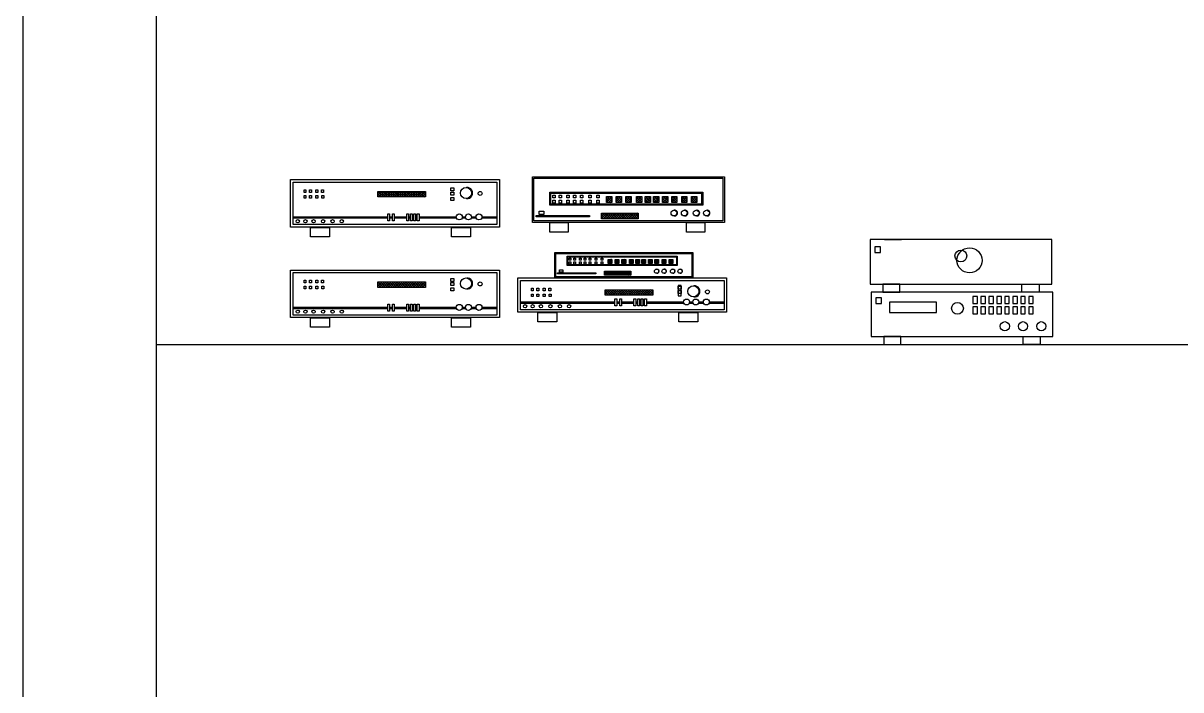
# Model space of a CAD drawing. Header units: inches. Extents: x 11.8 to 54.3, y 10.8 to 35.6.
# Drawn here: x 11.778 to 14.712, y 28.123 to 29.813 of the extents above; entities that cross this region are included whole.
import ezdxf

# ---------------------------------------------------------------- set-up
doc = ezdxf.new("R2010")
doc.units = ezdxf.units.IN
doc.header["$MEASUREMENT"] = 0
for name, color, linetype in [('02', 2, 'Continuous'), ('1', 1, 'Continuous'), ('4', 4, 'Continuous'), ('kadrbm', 4, 'Continuous')]:
    doc.layers.add(name, color=color, linetype=linetype)

# ---------------------------------------------------------------- blocks, each defined once
blk = doc.blocks.new('kadrbm')
at = {"layer": 'kadrbm', "color": 4}
blk.add_lwpolyline([(0, 0), (0, 24.7972), (21, 24.7972), (21, 0), (0, 0)], close=True, dxfattribs=at)
blk.add_lwpolyline([(20.6631, 0.3257), (20.6631, 24.4603), (0.3369, 24.4603), (0.3369, 0.3257), (20.6631, 0.3257)], dxfattribs=at)

msp = doc.modelspace()

# ---------------------------------------------------------------- linework, layer by layer
at = {"layer": '02'}
for p, q in [((13.0689, 29.4236), (13.5554, 29.4236)), ((13.0689, 29.3079), (13.0689, 29.4236)), ((13.5554, 29.4236), (13.5554, 29.3079)), ((12.4561, 29.4162), (12.9849, 29.4162)), ((12.4561, 29.2957), (12.4561, 29.4162)), ((12.4625, 29.4098), (12.9785, 29.4098)), ((12.4625, 29.3021), (12.4625, 29.4098)), ((12.8624, 29.3875), (12.8624, 29.3951)), ((12.8624, 29.3951), (12.87, 29.3951)), ((12.87, 29.3951), (12.87, 29.3875)), ((12.9785, 29.4098), (12.9785, 29.3021)), ((12.9849, 29.4162), (12.9849, 29.2957)), ((13.0727, 29.4198), (13.5516, 29.4198)), ((13.0727, 29.3118), (13.0727, 29.4198)), ((13.5516, 29.4198), (13.5516, 29.3118)), ((12.49, 29.3839), (12.49, 29.3906)), ((12.49, 29.3906), (12.495, 29.3906)), ((12.495, 29.3839), (12.49, 29.3839)), ((12.49, 29.369), (12.49, 29.3756)), ((12.49, 29.3756), (12.495, 29.3756)), ((12.495, 29.369), (12.49, 29.369)), ((12.495, 29.3906), (12.495, 29.3839)), ((12.495, 29.3756), (12.495, 29.369)), ((12.5042, 29.3839), (12.5042, 29.3906)), ((12.5042, 29.3906), (12.5092, 29.3906)), ((12.5092, 29.3839), (12.5042, 29.3839)), ((12.5042, 29.369), (12.5042, 29.3756)), ((12.5042, 29.3756), (12.5092, 29.3756)), ((12.5092, 29.369), (12.5042, 29.369)), ((12.5092, 29.3906), (12.5092, 29.3839)), ((12.5092, 29.3756), (12.5092, 29.369)), ((12.5202, 29.3839), (12.5202, 29.3906)), ((12.5202, 29.3906), (12.5252, 29.3906)), ((12.5252, 29.3839), (12.5202, 29.3839)), ((12.5203, 29.369), (12.5203, 29.3756)), ((12.5203, 29.3756), (12.5253, 29.3756)), ((12.5253, 29.369), (12.5203, 29.369)), ((12.5252, 29.3906), (12.5252, 29.3839)), ((12.5253, 29.3756), (12.5253, 29.369)), ((12.5347, 29.3839), (12.5347, 29.3906)), ((12.5347, 29.3906), (12.5397, 29.3906)), ((12.5397, 29.3839), (12.5347, 29.3839)), ((12.535, 29.369), (12.535, 29.3756)), ((12.535, 29.3756), (12.54, 29.3756)), ((12.54, 29.369), (12.535, 29.369)), ((12.5397, 29.3906), (12.5397, 29.3839)), ((12.54, 29.3756), (12.54, 29.369)), ((12.6772, 29.3723), (12.6772, 29.3864)), ((12.6772, 29.3764), (12.6871, 29.3864)), ((12.6772, 29.3822), (12.6814, 29.3864)), ((12.6772, 29.3864), (12.7978, 29.3864)), ((12.6862, 29.3723), (12.6772, 29.3813)), ((12.6804, 29.3723), (12.6772, 29.3755)), ((12.7978, 29.3723), (12.6772, 29.3723)), ((12.6919, 29.3723), (12.6778, 29.3864)), ((12.6788, 29.3723), (12.6929, 29.3864)), ((12.6977, 29.3723), (12.6835, 29.3864)), ((12.6845, 29.3723), (12.6986, 29.3864)), ((12.7034, 29.3723), (12.6893, 29.3864)), ((12.6903, 29.3723), (12.7044, 29.3864)), ((12.7092, 29.3723), (12.695, 29.3864)), ((12.696, 29.3723), (12.7101, 29.3864)), ((12.7149, 29.3723), (12.7008, 29.3864)), ((12.7018, 29.3723), (12.7159, 29.3864)), ((12.7207, 29.3723), (12.7065, 29.3864)), ((12.7075, 29.3723), (12.7216, 29.3864)), ((12.7264, 29.3723), (12.7123, 29.3864)), ((12.7132, 29.3723), (12.7274, 29.3864)), ((12.7321, 29.3723), (12.718, 29.3864)), ((12.719, 29.3723), (12.7331, 29.3864)), ((12.7379, 29.3723), (12.7238, 29.3864)), ((12.7247, 29.3723), (12.7389, 29.3864)), ((12.7436, 29.3723), (12.7295, 29.3864)), ((12.7305, 29.3723), (12.7446, 29.3864)), ((12.7494, 29.3723), (12.7353, 29.3864)), ((12.7362, 29.3723), (12.7504, 29.3864)), ((12.7551, 29.3723), (12.741, 29.3864)), ((12.742, 29.3723), (12.7561, 29.3864)), ((12.7609, 29.3723), (12.7468, 29.3864)), ((12.7477, 29.3723), (12.7619, 29.3864)), ((12.7666, 29.3723), (12.7525, 29.3864)), ((12.7535, 29.3723), (12.7676, 29.3864)), ((12.7724, 29.3723), (12.7583, 29.3864)), ((12.7592, 29.3723), (12.7733, 29.3864)), ((12.7781, 29.3723), (12.764, 29.3864)), ((12.765, 29.3723), (12.7791, 29.3864)), ((12.7839, 29.3723), (12.7698, 29.3864)), ((12.7707, 29.3723), (12.7848, 29.3864)), ((12.7896, 29.3723), (12.7755, 29.3864)), ((12.7765, 29.3723), (12.7906, 29.3864)), ((12.7954, 29.3723), (12.7812, 29.3864)), ((12.7822, 29.3723), (12.7963, 29.3864)), ((12.7978, 29.3756), (12.787, 29.3864)), ((12.788, 29.3723), (12.7978, 29.3821)), ((12.7978, 29.3814), (12.7927, 29.3864)), ((12.7937, 29.3723), (12.7978, 29.3763)), ((12.7978, 29.3864), (12.7978, 29.3723)), ((12.87, 29.3875), (12.8624, 29.3875)), ((12.8624, 29.3767), (12.8624, 29.3843)), ((12.8624, 29.3843), (12.87, 29.3843)), ((12.87, 29.3767), (12.8624, 29.3767)), ((12.8624, 29.3634), (12.8624, 29.371)), ((12.8624, 29.371), (12.87, 29.371)), ((12.87, 29.3634), (12.8624, 29.3634)), ((12.87, 29.3843), (12.87, 29.3767)), ((12.87, 29.371), (12.87, 29.3634)), ((13.1129, 29.3517), (13.1129, 29.3845)), ((13.1129, 29.3845), (13.5001, 29.3845)), ((13.1154, 29.3542), (13.1154, 29.3819)), ((13.1154, 29.3819), (13.4975, 29.3819)), ((13.1203, 29.3697), (13.1203, 29.377)), ((13.1203, 29.377), (13.1261, 29.377)), ((13.1261, 29.3697), (13.1203, 29.3697)), ((13.1203, 29.3567), (13.1203, 29.364)), ((13.1203, 29.364), (13.1261, 29.364)), ((13.1261, 29.377), (13.1261, 29.3697)), ((13.1261, 29.364), (13.1261, 29.3567)), ((13.1367, 29.3697), (13.1367, 29.377)), ((13.1367, 29.377), (13.1424, 29.377)), ((13.1424, 29.3697), (13.1367, 29.3697)), ((13.1367, 29.3567), (13.1367, 29.364)), ((13.1367, 29.364), (13.1424, 29.364)), ((13.1424, 29.377), (13.1424, 29.3697)), ((13.1424, 29.364), (13.1424, 29.3567)), ((13.1563, 29.3697), (13.1563, 29.377)), ((13.1563, 29.377), (13.162, 29.377)), ((13.162, 29.3697), (13.1563, 29.3697)), ((13.1563, 29.3567), (13.1563, 29.364)), ((13.1563, 29.364), (13.162, 29.364)), ((13.162, 29.377), (13.162, 29.3697)), ((13.162, 29.364), (13.162, 29.3567)), ((13.1726, 29.3697), (13.1726, 29.377)), ((13.1726, 29.377), (13.1783, 29.377)), ((13.1783, 29.3697), (13.1726, 29.3697)), ((13.1726, 29.3567), (13.1726, 29.364)), ((13.1726, 29.364), (13.1783, 29.364)), ((13.1783, 29.377), (13.1783, 29.3697)), ((13.1783, 29.364), (13.1783, 29.3567)), ((13.1906, 29.3697), (13.1906, 29.377)), ((13.1906, 29.377), (13.1963, 29.377)), ((13.1963, 29.3697), (13.1906, 29.3697)), ((13.1906, 29.3567), (13.1906, 29.364)), ((13.1906, 29.364), (13.1963, 29.364)), ((13.1963, 29.377), (13.1963, 29.3697)), ((13.1963, 29.364), (13.1963, 29.3567)), ((13.2118, 29.3697), (13.2118, 29.377)), ((13.2118, 29.377), (13.2175, 29.377)), ((13.2175, 29.3697), (13.2118, 29.3697)), ((13.2118, 29.3567), (13.2118, 29.364)), ((13.2118, 29.364), (13.2175, 29.364)), ((13.2175, 29.377), (13.2175, 29.3697)), ((13.2175, 29.364), (13.2175, 29.3567)), ((13.2322, 29.3697), (13.2322, 29.377)), ((13.2322, 29.377), (13.2379, 29.377)), ((13.2379, 29.3697), (13.2322, 29.3697)), ((13.2322, 29.3567), (13.2322, 29.364)), ((13.2322, 29.364), (13.2379, 29.364)), ((13.2379, 29.377), (13.2379, 29.3697)), ((13.2379, 29.364), (13.2379, 29.3567)), ((13.2567, 29.3583), (13.2567, 29.373)), ((13.2567, 29.373), (13.2697, 29.373)), ((13.2567, 29.3653), (13.2643, 29.373)), ((13.2567, 29.3711), (13.2586, 29.373)), ((13.2567, 29.3596), (13.2697, 29.3726)), ((13.2662, 29.3583), (13.2567, 29.3678)), ((13.2697, 29.3605), (13.2573, 29.373)), ((13.2612, 29.3583), (13.2697, 29.3669)), ((13.2697, 29.3663), (13.2631, 29.373)), ((13.2697, 29.372), (13.2688, 29.373)), ((13.2697, 29.373), (13.2697, 29.3583)), ((13.2812, 29.3583), (13.2812, 29.373)), ((13.2812, 29.373), (13.2942, 29.373)), ((13.2812, 29.3611), (13.2931, 29.373)), ((13.2812, 29.3668), (13.2873, 29.373)), ((13.2812, 29.3726), (13.2816, 29.373)), ((13.2942, 29.359), (13.2812, 29.3721)), ((13.2892, 29.3583), (13.2812, 29.3663)), ((13.2842, 29.3583), (13.2942, 29.3684)), ((13.2942, 29.3648), (13.286, 29.373)), ((13.2942, 29.3705), (13.2918, 29.373)), ((13.2942, 29.373), (13.2942, 29.3583)), ((13.3057, 29.3583), (13.3057, 29.373)), ((13.3057, 29.373), (13.3187, 29.373)), ((13.3057, 29.3626), (13.3161, 29.373)), ((13.3057, 29.3683), (13.3103, 29.373)), ((13.318, 29.3583), (13.3057, 29.3706)), ((13.3122, 29.3583), (13.3057, 29.3648)), ((13.3071, 29.3583), (13.3187, 29.3699)), ((13.3187, 29.3633), (13.309, 29.373)), ((13.3129, 29.3583), (13.3187, 29.3641)), ((13.3187, 29.369), (13.3148, 29.373)), ((13.3187, 29.373), (13.3187, 29.3583)), ((13.3326, 29.3583), (13.3326, 29.373)), ((13.3326, 29.373), (13.3457, 29.373)), ((13.3326, 29.3608), (13.3448, 29.373)), ((13.3326, 29.3665), (13.3391, 29.373)), ((13.3326, 29.3723), (13.3333, 29.373)), ((13.3457, 29.3593), (13.3326, 29.3724)), ((13.341, 29.3583), (13.3326, 29.3666)), ((13.3359, 29.3583), (13.3457, 29.3681)), ((13.3457, 29.3651), (13.3378, 29.373)), ((13.3457, 29.3708), (13.3435, 29.373)), ((13.3457, 29.373), (13.3457, 29.3583)), ((13.3547, 29.3583), (13.3547, 29.373)), ((13.3547, 29.373), (13.3677, 29.373)), ((13.3547, 29.3656), (13.3621, 29.373)), ((13.3547, 29.3713), (13.3563, 29.373)), ((13.3547, 29.3598), (13.3677, 29.3729)), ((13.3639, 29.3583), (13.3547, 29.3676)), ((13.3677, 29.3603), (13.355, 29.373)), ((13.3589, 29.3583), (13.3677, 29.3671)), ((13.3677, 29.366), (13.3608, 29.373)), ((13.3677, 29.3718), (13.3665, 29.373)), ((13.3677, 29.373), (13.3677, 29.3583)), ((13.3759, 29.3583), (13.3759, 29.373)), ((13.3759, 29.373), (13.3889, 29.373)), ((13.3759, 29.3638), (13.385, 29.373)), ((13.3759, 29.3696), (13.3793, 29.373)), ((13.3869, 29.3583), (13.3759, 29.3693)), ((13.3812, 29.3583), (13.3759, 29.3636)), ((13.3761, 29.3583), (13.3889, 29.3711)), ((13.3889, 29.362), (13.378, 29.373)), ((13.3819, 29.3583), (13.3889, 29.3654)), ((13.3889, 29.3678), (13.3838, 29.373)), ((13.3889, 29.373), (13.3889, 29.3583)), ((13.3987, 29.3583), (13.3987, 29.373)), ((13.3987, 29.373), (13.4118, 29.373)), ((13.3987, 29.3637), (13.408, 29.373)), ((13.3987, 29.3694), (13.4023, 29.373)), ((13.4099, 29.3583), (13.3987, 29.3695)), ((13.4042, 29.3583), (13.3987, 29.3637)), ((13.3991, 29.3583), (13.4118, 29.371)), ((13.4118, 29.3622), (13.401, 29.373)), ((13.4048, 29.3583), (13.4118, 29.3652)), ((13.4118, 29.3679), (13.4067, 29.373)), ((13.4118, 29.373), (13.4118, 29.3583)), ((13.4216, 29.3583), (13.4216, 29.373)), ((13.4216, 29.373), (13.4347, 29.373)), ((13.4216, 29.3635), (13.431, 29.373)), ((13.4216, 29.3693), (13.4253, 29.373)), ((13.4329, 29.3583), (13.4216, 29.3696)), ((13.4272, 29.3583), (13.4216, 29.3639)), ((13.4221, 29.3583), (13.4347, 29.3709)), ((13.4347, 29.3623), (13.424, 29.373)), ((13.4278, 29.3583), (13.4347, 29.3651)), ((13.4347, 29.368), (13.4297, 29.373)), ((13.4347, 29.373), (13.4347, 29.3583)), ((13.4469, 29.3583), (13.4469, 29.373)), ((13.4469, 29.373), (13.46, 29.373)), ((13.4469, 29.3601), (13.4598, 29.373)), ((13.4469, 29.3659), (13.454, 29.373)), ((13.4469, 29.3716), (13.4483, 29.373)), ((13.4559, 29.3583), (13.4469, 29.3673)), ((13.46, 29.36), (13.447, 29.373)), ((13.4508, 29.3583), (13.46, 29.3674)), ((13.46, 29.3657), (13.4527, 29.373)), ((13.46, 29.3715), (13.4585, 29.373)), ((13.46, 29.373), (13.46, 29.3583)), ((13.4722, 29.3583), (13.4722, 29.373)), ((13.4722, 29.3682), (13.477, 29.373)), ((13.4722, 29.373), (13.4853, 29.373)), ((13.4722, 29.3624), (13.4827, 29.373)), ((13.4846, 29.3583), (13.4722, 29.3707)), ((13.4789, 29.3583), (13.4722, 29.365)), ((13.4738, 29.3583), (13.4853, 29.3698)), ((13.4853, 29.3634), (13.4757, 29.373)), ((13.4796, 29.3583), (13.4853, 29.364)), ((13.4853, 29.3692), (13.4815, 29.373)), ((13.4853, 29.373), (13.4853, 29.3583)), ((13.4975, 29.3819), (13.4975, 29.3542)), ((13.5001, 29.3845), (13.5001, 29.3517)), ((13.0862, 29.3279), (13.0862, 29.3362)), ((13.0862, 29.3362), (13.0975, 29.3362)), ((13.0975, 29.3362), (13.0975, 29.3279)), ((13.5001, 29.3517), (13.1129, 29.3517)), ((13.4975, 29.3542), (13.1154, 29.3542)), ((13.1261, 29.3567), (13.1203, 29.3567)), ((13.1424, 29.3567), (13.1367, 29.3567)), ((13.162, 29.3567), (13.1563, 29.3567)), ((13.1783, 29.3567), (13.1726, 29.3567)), ((13.1963, 29.3567), (13.1906, 29.3567)), ((13.2175, 29.3567), (13.2118, 29.3567)), ((13.2379, 29.3567), (13.2322, 29.3567)), ((13.2605, 29.3583), (13.2567, 29.3621)), ((13.2697, 29.3583), (13.2567, 29.3583)), ((13.2669, 29.3583), (13.2697, 29.3611)), ((13.2835, 29.3583), (13.2812, 29.3606)), ((13.2942, 29.3583), (13.2812, 29.3583)), ((13.2899, 29.3583), (13.2942, 29.3626)), ((13.3065, 29.3583), (13.3057, 29.3591)), ((13.3187, 29.3583), (13.3057, 29.3583)), ((13.3186, 29.3583), (13.3187, 29.3584)), ((13.3352, 29.3583), (13.3326, 29.3609)), ((13.3457, 29.3583), (13.3326, 29.3583)), ((13.3416, 29.3583), (13.3457, 29.3623)), ((13.3582, 29.3583), (13.3547, 29.3618)), ((13.3677, 29.3583), (13.3547, 29.3583)), ((13.3646, 29.3583), (13.3677, 29.3614)), ((13.3889, 29.3583), (13.3759, 29.3583)), ((13.3876, 29.3583), (13.3889, 29.3596)), ((13.4118, 29.3583), (13.3987, 29.3583)), ((13.4106, 29.3583), (13.4118, 29.3595)), ((13.4347, 29.3583), (13.4216, 29.3583)), ((13.4336, 29.3583), (13.4347, 29.3594)), ((13.4502, 29.3583), (13.4469, 29.3615)), ((13.46, 29.3583), (13.4469, 29.3583)), ((13.4566, 29.3583), (13.46, 29.3617)), ((13.4731, 29.3583), (13.4722, 29.3592)), ((13.4853, 29.3583), (13.4722, 29.3583)), ((12.4634, 29.3221), (12.702, 29.3221)), ((12.4634, 29.3182), (12.4634, 29.3221)), ((12.702, 29.3182), (12.4634, 29.3182)), ((12.702, 29.312), (12.702, 29.3298)), ((12.702, 29.3298), (12.7064, 29.3298)), ((12.7064, 29.312), (12.702, 29.312)), ((12.7064, 29.3298), (12.7064, 29.312)), ((12.7064, 29.3221), (12.7144, 29.3221)), ((12.7144, 29.3182), (12.7064, 29.3182)), ((12.7144, 29.312), (12.7144, 29.3298)), ((12.7144, 29.3298), (12.7188, 29.3298)), ((12.7188, 29.312), (12.7144, 29.312)), ((12.7188, 29.3298), (12.7188, 29.312)), ((12.7188, 29.3221), (12.7501, 29.3221)), ((12.7501, 29.3182), (12.7188, 29.3182)), ((12.7501, 29.312), (12.7501, 29.3298)), ((12.7501, 29.3298), (12.7545, 29.3298)), ((12.7545, 29.312), (12.7501, 29.312)), ((12.7545, 29.3298), (12.7545, 29.312)), ((12.7545, 29.3221), (12.7594, 29.3221)), ((12.7594, 29.3182), (12.7545, 29.3182)), ((12.7594, 29.312), (12.7594, 29.3298)), ((12.7594, 29.3298), (12.7638, 29.3298)), ((12.7638, 29.312), (12.7594, 29.312)), ((12.7638, 29.3298), (12.7638, 29.312)), ((12.7638, 29.3221), (12.7682, 29.3221)), ((12.7682, 29.3182), (12.7638, 29.3182)), ((12.7682, 29.312), (12.7682, 29.3298)), ((12.7682, 29.3298), (12.7726, 29.3298)), ((12.7726, 29.312), (12.7682, 29.312)), ((12.7726, 29.3298), (12.7726, 29.312)), ((12.7726, 29.3221), (12.777, 29.3221)), ((12.777, 29.3182), (12.7726, 29.3182)), ((12.777, 29.312), (12.777, 29.3298)), ((12.777, 29.3298), (12.7814, 29.3298)), ((12.7814, 29.312), (12.777, 29.312)), ((12.7814, 29.3298), (12.7814, 29.312)), ((12.7814, 29.3221), (12.876, 29.3221)), ((12.8768, 29.3182), (12.7814, 29.3182)), ((12.9001, 29.3182), (12.8901, 29.3182)), ((12.8909, 29.3221), (12.8992, 29.3221)), ((12.9267, 29.3182), (12.9134, 29.3182)), ((12.9142, 29.3221), (12.9259, 29.3221)), ((12.9781, 29.3182), (12.94, 29.3182)), ((12.9408, 29.3221), (12.9781, 29.3221)), ((12.9781, 29.3221), (12.9781, 29.3182)), ((13.5554, 29.3079), (13.0689, 29.3079)), ((13.5516, 29.3118), (13.0727, 29.3118)), ((13.0783, 29.3218), (13.0783, 29.3253)), ((13.0783, 29.3253), (13.2133, 29.3253)), ((13.2133, 29.3218), (13.0783, 29.3218)), ((13.0975, 29.3279), (13.0862, 29.3279)), ((13.113, 29.2834), (13.113, 29.3074)), ((13.113, 29.3074), (13.159, 29.3074)), ((13.159, 29.3074), (13.159, 29.2834)), ((13.2133, 29.3253), (13.2133, 29.3218)), ((13.2439, 29.3171), (13.2439, 29.3311)), ((13.2439, 29.3311), (13.3364, 29.3311)), ((13.2439, 29.3181), (13.2569, 29.3311)), ((13.2439, 29.3238), (13.2512, 29.3311)), ((13.2439, 29.3296), (13.2455, 29.3311)), ((13.2557, 29.3171), (13.2439, 29.3289)), ((13.25, 29.3171), (13.2439, 29.3231)), ((13.2442, 29.3171), (13.2439, 29.3174)), ((13.3364, 29.3171), (13.2439, 29.3171)), ((13.2615, 29.3171), (13.2475, 29.3311)), ((13.2487, 29.3171), (13.2627, 29.3311)), ((13.2672, 29.3171), (13.2532, 29.3311)), ((13.2544, 29.3171), (13.2684, 29.3311)), ((13.273, 29.3171), (13.259, 29.3311)), ((13.2602, 29.3171), (13.2742, 29.3311)), ((13.2787, 29.3171), (13.2647, 29.3311)), ((13.2659, 29.3171), (13.2799, 29.3311)), ((13.2845, 29.3171), (13.2705, 29.3311)), ((13.2717, 29.3171), (13.2857, 29.3311)), ((13.2902, 29.3171), (13.2762, 29.3311)), ((13.2774, 29.3171), (13.2914, 29.3311)), ((13.296, 29.3171), (13.2819, 29.3311)), ((13.2832, 29.3171), (13.2972, 29.3311)), ((13.3017, 29.3171), (13.2877, 29.3311)), ((13.2889, 29.3171), (13.3029, 29.3311)), ((13.3074, 29.3171), (13.2934, 29.3311)), ((13.2947, 29.3171), (13.3087, 29.3311)), ((13.3132, 29.3171), (13.2992, 29.3311)), ((13.3004, 29.3171), (13.3144, 29.3311)), ((13.3189, 29.3171), (13.3049, 29.3311)), ((13.3062, 29.3171), (13.3202, 29.3311)), ((13.3247, 29.3171), (13.3107, 29.3311)), ((13.3119, 29.3171), (13.3259, 29.3311)), ((13.3304, 29.3171), (13.3164, 29.3311)), ((13.3177, 29.3171), (13.3317, 29.3311)), ((13.3362, 29.3171), (13.3222, 29.3311)), ((13.3234, 29.3171), (13.3364, 29.33)), ((13.3364, 29.3227), (13.3279, 29.3311)), ((13.3292, 29.3171), (13.3364, 29.3243)), ((13.3364, 29.3284), (13.3337, 29.3311)), ((13.3349, 29.3171), (13.3364, 29.3185)), ((13.3364, 29.3311), (13.3364, 29.3171)), ((13.4593, 29.2834), (13.4593, 29.3074)), ((13.4593, 29.3074), (13.5053, 29.3074)), ((13.5053, 29.3074), (13.5053, 29.2834)), ((12.9849, 29.2957), (12.4561, 29.2957)), ((12.9785, 29.3021), (12.4625, 29.3021)), ((12.5064, 29.2948), (12.5546, 29.2948)), ((12.5064, 29.2713), (12.5064, 29.2948)), ((12.5546, 29.2948), (12.5546, 29.2713)), ((12.8634, 29.2713), (12.8634, 29.2948)), ((12.8634, 29.2948), (12.9116, 29.2948)), ((12.9116, 29.2948), (12.9116, 29.2713)), ((13.159, 29.2834), (13.113, 29.2834)), ((13.5053, 29.2834), (13.4593, 29.2834)), ((12.5546, 29.2713), (12.5064, 29.2713)), ((12.9116, 29.2713), (12.8634, 29.2713)), ((13.9509, 29.2461), (13.9364, 29.2461)), ((13.9364, 29.2461), (13.9364, 29.2317)), ((13.9509, 29.2317), (13.9509, 29.2461)), ((13.1251, 29.1671), (13.1251, 29.2317)), ((13.1251, 29.2317), (13.4754, 29.2317)), ((13.1279, 29.1699), (13.1279, 29.2289)), ((13.1279, 29.2289), (13.4727, 29.2289)), ((13.1568, 29.1986), (13.1568, 29.2222)), ((13.1568, 29.2222), (13.4356, 29.2222)), ((13.1587, 29.2004), (13.1587, 29.2204)), ((13.1587, 29.2204), (13.4338, 29.2204)), ((13.1622, 29.2116), (13.1622, 29.2169)), ((13.1622, 29.2169), (13.1663, 29.2169)), ((13.1663, 29.2169), (13.1663, 29.2116)), ((13.1739, 29.2116), (13.1739, 29.2169)), ((13.1739, 29.2169), (13.1781, 29.2169)), ((13.1781, 29.2169), (13.1781, 29.2116)), ((13.1881, 29.2116), (13.1881, 29.2169)), ((13.1881, 29.2169), (13.1922, 29.2169)), ((13.1922, 29.2169), (13.1922, 29.2116)), ((13.1998, 29.2116), (13.1998, 29.2169)), ((13.1998, 29.2169), (13.2039, 29.2169)), ((13.2039, 29.2169), (13.2039, 29.2116)), ((13.2127, 29.2116), (13.2127, 29.2169)), ((13.2127, 29.2169), (13.2169, 29.2169)), ((13.2169, 29.2169), (13.2169, 29.2116)), ((13.228, 29.2116), (13.228, 29.2169)), ((13.228, 29.2169), (13.2321, 29.2169)), ((13.2321, 29.2169), (13.2321, 29.2116)), ((13.2427, 29.2116), (13.2427, 29.2169)), ((13.2427, 29.2169), (13.2468, 29.2169)), ((13.2468, 29.2169), (13.2468, 29.2116)), ((13.4338, 29.2204), (13.4338, 29.2004)), ((13.4356, 29.2222), (13.4356, 29.1986)), ((13.4727, 29.2289), (13.4727, 29.1699)), ((13.4754, 29.2317), (13.4754, 29.1671)), ((13.9364, 29.2317), (13.9509, 29.2317)), ((13.1376, 29.1815), (13.1376, 29.1875)), ((13.1376, 29.1875), (13.1458, 29.1875)), ((13.1458, 29.1875), (13.1458, 29.1815)), ((13.4356, 29.1986), (13.1568, 29.1986)), ((13.4338, 29.2004), (13.1587, 29.2004)), ((13.1663, 29.2116), (13.1622, 29.2116)), ((13.1622, 29.2022), (13.1622, 29.2075)), ((13.1622, 29.2075), (13.1663, 29.2075)), ((13.1663, 29.2022), (13.1622, 29.2022)), ((13.1663, 29.2075), (13.1663, 29.2022)), ((13.1781, 29.2116), (13.1739, 29.2116)), ((13.1739, 29.2022), (13.1739, 29.2075)), ((13.1739, 29.2075), (13.1781, 29.2075)), ((13.1781, 29.2022), (13.1739, 29.2022)), ((13.1781, 29.2075), (13.1781, 29.2022)), ((13.1922, 29.2116), (13.1881, 29.2116)), ((13.1881, 29.2022), (13.1881, 29.2075)), ((13.1881, 29.2075), (13.1922, 29.2075)), ((13.1922, 29.2022), (13.1881, 29.2022)), ((13.1922, 29.2075), (13.1922, 29.2022)), ((13.2039, 29.2116), (13.1998, 29.2116)), ((13.1998, 29.2022), (13.1998, 29.2075)), ((13.1998, 29.2075), (13.2039, 29.2075)), ((13.2039, 29.2022), (13.1998, 29.2022)), ((13.2039, 29.2075), (13.2039, 29.2022)), ((13.2169, 29.2116), (13.2127, 29.2116)), ((13.2127, 29.2022), (13.2127, 29.2075)), ((13.2127, 29.2075), (13.2169, 29.2075)), ((13.2169, 29.2022), (13.2127, 29.2022)), ((13.2169, 29.2075), (13.2169, 29.2022)), ((13.2321, 29.2116), (13.228, 29.2116)), ((13.228, 29.2022), (13.228, 29.2075)), ((13.228, 29.2075), (13.2321, 29.2075)), ((13.2321, 29.2022), (13.228, 29.2022)), ((13.2321, 29.2075), (13.2321, 29.2022)), ((13.2468, 29.2116), (13.2427, 29.2116)), ((13.2427, 29.2022), (13.2427, 29.2075)), ((13.2427, 29.2075), (13.2468, 29.2075)), ((13.2468, 29.2022), (13.2427, 29.2022)), ((13.2468, 29.2075), (13.2468, 29.2022)), ((13.2604, 29.2084), (13.2659, 29.2139)), ((13.2604, 29.2126), (13.2617, 29.2139)), ((13.2604, 29.2034), (13.2604, 29.2139)), ((13.2604, 29.2139), (13.2698, 29.2139)), ((13.2604, 29.2043), (13.2698, 29.2137)), ((13.2672, 29.2034), (13.2604, 29.2102)), ((13.2631, 29.2034), (13.2604, 29.2061)), ((13.2698, 29.2034), (13.2604, 29.2034)), ((13.2698, 29.205), (13.2608, 29.2139)), ((13.2636, 29.2034), (13.2698, 29.2095)), ((13.2698, 29.2091), (13.2649, 29.2139)), ((13.2677, 29.2034), (13.2698, 29.2054)), ((13.2698, 29.2133), (13.2691, 29.2139)), ((13.2698, 29.2139), (13.2698, 29.2034)), ((13.278, 29.2054), (13.2866, 29.2139)), ((13.278, 29.2095), (13.2824, 29.2139)), ((13.278, 29.2136), (13.2783, 29.2139)), ((13.278, 29.2034), (13.278, 29.2139)), ((13.278, 29.2139), (13.2874, 29.2139)), ((13.2874, 29.2039), (13.278, 29.2133)), ((13.2838, 29.2034), (13.278, 29.2092)), ((13.2796, 29.2034), (13.278, 29.205)), ((13.2874, 29.2034), (13.278, 29.2034)), ((13.2801, 29.2034), (13.2874, 29.2106)), ((13.2874, 29.208), (13.2815, 29.2139)), ((13.2843, 29.2034), (13.2874, 29.2065)), ((13.2874, 29.2122), (13.2856, 29.2139)), ((13.2874, 29.2139), (13.2874, 29.2034)), ((13.2956, 29.2064), (13.3031, 29.2139)), ((13.2956, 29.2106), (13.299, 29.2139)), ((13.2956, 29.2034), (13.2956, 29.2139)), ((13.2956, 29.2139), (13.305, 29.2139)), ((13.3045, 29.2034), (13.2956, 29.2122)), ((13.3003, 29.2034), (13.2956, 29.2081)), ((13.2962, 29.2034), (13.2956, 29.2039)), ((13.305, 29.2034), (13.2956, 29.2034)), ((13.2967, 29.2034), (13.305, 29.2117)), ((13.305, 29.207), (13.298, 29.2139)), ((13.3008, 29.2034), (13.305, 29.2076)), ((13.305, 29.2111), (13.3022, 29.2139)), ((13.305, 29.2139), (13.305, 29.2034)), ((13.305, 29.2034), (13.305, 29.2034)), ((13.315, 29.2052), (13.3238, 29.2139)), ((13.315, 29.2093), (13.3197, 29.2139)), ((13.315, 29.2134), (13.3155, 29.2139)), ((13.315, 29.2034), (13.315, 29.2139)), ((13.315, 29.2139), (13.3244, 29.2139)), ((13.3244, 29.2041), (13.315, 29.2135)), ((13.321, 29.2034), (13.315, 29.2094)), ((13.3169, 29.2034), (13.315, 29.2052)), ((13.3244, 29.2034), (13.315, 29.2034)), ((13.3174, 29.2034), (13.3244, 29.2104)), ((13.3244, 29.2082), (13.3187, 29.2139)), ((13.3215, 29.2034), (13.3244, 29.2063)), ((13.3244, 29.2124), (13.3229, 29.2139)), ((13.3244, 29.2139), (13.3244, 29.2034)), ((13.3309, 29.2045), (13.3403, 29.2139)), ((13.3309, 29.2086), (13.3362, 29.2139)), ((13.3309, 29.2127), (13.3321, 29.2139)), ((13.3309, 29.2034), (13.3309, 29.2139)), ((13.3309, 29.2139), (13.3403, 29.2139)), ((13.3376, 29.2034), (13.3309, 29.2101)), ((13.3334, 29.2034), (13.3309, 29.2059)), ((13.3403, 29.2034), (13.3309, 29.2034)), ((13.3403, 29.2048), (13.3311, 29.2139)), ((13.3339, 29.2034), (13.3403, 29.2097)), ((13.3403, 29.2089), (13.3353, 29.2139)), ((13.3381, 29.2034), (13.3403, 29.2056)), ((13.3403, 29.2131), (13.3394, 29.2139)), ((13.3403, 29.2139), (13.3403, 29.2034)), ((13.3462, 29.2073), (13.3528, 29.2139)), ((13.3462, 29.2115), (13.3486, 29.2139)), ((13.3462, 29.2034), (13.3462, 29.2139)), ((13.3462, 29.2139), (13.3556, 29.2139)), ((13.3541, 29.2034), (13.3462, 29.2113)), ((13.35, 29.2034), (13.3462, 29.2072)), ((13.3556, 29.2034), (13.3462, 29.2034)), ((13.3463, 29.2034), (13.3556, 29.2126)), ((13.3556, 29.2061), (13.3477, 29.2139)), ((13.3505, 29.2034), (13.3556, 29.2085)), ((13.3556, 29.2102), (13.3518, 29.2139)), ((13.3546, 29.2034), (13.3556, 29.2043)), ((13.3556, 29.2139), (13.3556, 29.2034)), ((13.3626, 29.2072), (13.3693, 29.2139)), ((13.3626, 29.2114), (13.3652, 29.2139)), ((13.3626, 29.2034), (13.3626, 29.2139)), ((13.3626, 29.2139), (13.372, 29.2139)), ((13.3707, 29.2034), (13.3626, 29.2114)), ((13.3665, 29.2034), (13.3626, 29.2073)), ((13.372, 29.2034), (13.3626, 29.2034)), ((13.3629, 29.2034), (13.372, 29.2125)), ((13.372, 29.2062), (13.3643, 29.2139)), ((13.367, 29.2034), (13.372, 29.2084)), ((13.372, 29.2103), (13.3684, 29.2139)), ((13.3712, 29.2034), (13.372, 29.2042)), ((13.372, 29.2139), (13.372, 29.2034)), ((13.3791, 29.2072), (13.3859, 29.2139)), ((13.3791, 29.2113), (13.3817, 29.2139)), ((13.3791, 29.2034), (13.3791, 29.2139)), ((13.3791, 29.2139), (13.3885, 29.2139)), ((13.3872, 29.2034), (13.3791, 29.2115)), ((13.3831, 29.2034), (13.3791, 29.2074)), ((13.3885, 29.2034), (13.3791, 29.2034)), ((13.3794, 29.2034), (13.3885, 29.2124)), ((13.3885, 29.2062), (13.3808, 29.2139)), ((13.3836, 29.2034), (13.3885, 29.2083)), ((13.3885, 29.2104), (13.3849, 29.2139)), ((13.3877, 29.2034), (13.3885, 29.2041)), ((13.3885, 29.2139), (13.3885, 29.2034)), ((13.3973, 29.2047), (13.4066, 29.2139)), ((13.3973, 29.2088), (13.4024, 29.2139)), ((13.3973, 29.213), (13.3983, 29.2139)), ((13.3973, 29.2034), (13.3973, 29.2139)), ((13.3973, 29.2139), (13.4067, 29.2139)), ((13.4038, 29.2034), (13.3973, 29.2098)), ((13.3997, 29.2034), (13.3973, 29.2057)), ((13.4067, 29.2034), (13.3973, 29.2034)), ((13.4067, 29.2046), (13.3974, 29.2139)), ((13.4001, 29.2034), (13.4067, 29.2099)), ((13.4067, 29.2087), (13.4015, 29.2139)), ((13.4043, 29.2034), (13.4067, 29.2058)), ((13.4067, 29.2129), (13.4056, 29.2139)), ((13.4067, 29.2139), (13.4067, 29.2034)), ((13.4155, 29.2064), (13.4231, 29.2139)), ((13.4155, 29.2105), (13.419, 29.2139)), ((13.4155, 29.2034), (13.4155, 29.2139)), ((13.4155, 29.2139), (13.4249, 29.2139)), ((13.4245, 29.2034), (13.4155, 29.2123)), ((13.4203, 29.2034), (13.4155, 29.2082)), ((13.4162, 29.2034), (13.4155, 29.204)), ((13.4249, 29.2034), (13.4155, 29.2034)), ((13.4167, 29.2034), (13.4249, 29.2116)), ((13.4249, 29.207), (13.418, 29.2139)), ((13.4208, 29.2034), (13.4249, 29.2075)), ((13.4249, 29.2112), (13.4222, 29.2139)), ((13.4249, 29.2139), (13.4249, 29.2034)), ((12.4561, 29.1869), (12.9849, 29.1869)), ((12.4561, 29.0664), (12.4561, 29.1869)), ((12.4625, 29.1805), (12.9785, 29.1805)), ((12.4625, 29.0728), (12.4625, 29.1805)), ((12.49, 29.1546), (12.49, 29.1612)), ((12.49, 29.1612), (12.495, 29.1612)), ((12.495, 29.1612), (12.495, 29.1546)), ((12.5042, 29.1546), (12.5042, 29.1612)), ((12.5042, 29.1612), (12.5092, 29.1612)), ((12.5092, 29.1612), (12.5092, 29.1546)), ((12.5202, 29.1546), (12.5202, 29.1612)), ((12.5202, 29.1612), (12.5252, 29.1612)), ((12.5252, 29.1612), (12.5252, 29.1546)), ((12.5347, 29.1546), (12.5347, 29.1612)), ((12.5347, 29.1612), (12.5397, 29.1612)), ((12.5397, 29.1612), (12.5397, 29.1546)), ((12.8624, 29.1582), (12.8624, 29.1658)), ((12.8624, 29.1658), (12.87, 29.1658)), ((12.87, 29.1582), (12.8624, 29.1582)), ((12.87, 29.1658), (12.87, 29.1582)), ((12.9785, 29.1805), (12.9785, 29.0728)), ((12.9849, 29.1869), (12.9849, 29.0664)), ((13.032, 29.1668), (13.5609, 29.1668)), ((13.032, 29.0799), (13.032, 29.1668)), ((13.0384, 29.1604), (13.5545, 29.1604)), ((13.0384, 29.0863), (13.0384, 29.1604)), ((13.4754, 29.1671), (13.1251, 29.1671)), ((13.4727, 29.1699), (13.1279, 29.1699)), ((13.1319, 29.1771), (13.1319, 29.1796)), ((13.1319, 29.1796), (13.2291, 29.1796)), ((13.2291, 29.1771), (13.1319, 29.1771)), ((13.1458, 29.1815), (13.1376, 29.1815)), ((13.2291, 29.1796), (13.2291, 29.1771)), ((13.2512, 29.1744), (13.2605, 29.1838)), ((13.2512, 29.1786), (13.2564, 29.1838)), ((13.2512, 29.1827), (13.2523, 29.1838)), ((13.2512, 29.1737), (13.2512, 29.1838)), ((13.2512, 29.1838), (13.3177, 29.1838)), ((13.2597, 29.1737), (13.2512, 29.1822)), ((13.2555, 29.1737), (13.2512, 29.178)), ((13.2514, 29.1737), (13.2512, 29.1739)), ((13.3177, 29.1737), (13.2512, 29.1737)), ((13.2638, 29.1737), (13.2537, 29.1838)), ((13.2546, 29.1737), (13.2647, 29.1838)), ((13.2679, 29.1737), (13.2579, 29.1838)), ((13.2587, 29.1737), (13.2688, 29.1838)), ((13.2721, 29.1737), (13.262, 29.1838)), ((13.2629, 29.1737), (13.273, 29.1838)), ((13.2762, 29.1737), (13.2661, 29.1838)), ((13.267, 29.1737), (13.2771, 29.1838)), ((13.2803, 29.1737), (13.2703, 29.1838)), ((13.2712, 29.1737), (13.2812, 29.1838)), ((13.2845, 29.1737), (13.2744, 29.1838)), ((13.2753, 29.1737), (13.2854, 29.1838)), ((13.2886, 29.1737), (13.2785, 29.1838)), ((13.2794, 29.1737), (13.2895, 29.1838)), ((13.2928, 29.1737), (13.2827, 29.1838)), ((13.2836, 29.1737), (13.2936, 29.1838)), ((13.2969, 29.1737), (13.2868, 29.1838)), ((13.2877, 29.1737), (13.2978, 29.1838)), ((13.301, 29.1737), (13.291, 29.1838)), ((13.2918, 29.1737), (13.3019, 29.1838)), ((13.3052, 29.1737), (13.2951, 29.1838)), ((13.296, 29.1737), (13.3061, 29.1838)), ((13.3093, 29.1737), (13.2992, 29.1838)), ((13.3001, 29.1737), (13.3102, 29.1838)), ((13.3135, 29.1737), (13.3034, 29.1838)), ((13.3043, 29.1737), (13.3143, 29.1838)), ((13.3176, 29.1737), (13.3075, 29.1838)), ((13.3084, 29.1737), (13.3177, 29.183)), ((13.3177, 29.1777), (13.3116, 29.1838)), ((13.3125, 29.1737), (13.3177, 29.1789)), ((13.3177, 29.1818), (13.3158, 29.1838)), ((13.3167, 29.1737), (13.3177, 29.1747)), ((13.3177, 29.1838), (13.3177, 29.1737)), ((13.5545, 29.1604), (13.5545, 29.0863)), ((13.5609, 29.1668), (13.5609, 29.0799)), ((12.495, 29.1546), (12.49, 29.1546)), ((12.49, 29.1396), (12.49, 29.1463)), ((12.49, 29.1463), (12.495, 29.1463)), ((12.495, 29.1396), (12.49, 29.1396)), ((12.495, 29.1463), (12.495, 29.1396)), ((12.5092, 29.1546), (12.5042, 29.1546)), ((12.5042, 29.1396), (12.5042, 29.1463)), ((12.5042, 29.1463), (12.5092, 29.1463)), ((12.5092, 29.1396), (12.5042, 29.1396)), ((12.5092, 29.1463), (12.5092, 29.1396)), ((12.5252, 29.1546), (12.5202, 29.1546)), ((12.5203, 29.1396), (12.5203, 29.1463)), ((12.5203, 29.1463), (12.5253, 29.1463)), ((12.5253, 29.1396), (12.5203, 29.1396)), ((12.5253, 29.1463), (12.5253, 29.1396)), ((12.5397, 29.1546), (12.5347, 29.1546)), ((12.535, 29.1396), (12.535, 29.1463)), ((12.535, 29.1463), (12.54, 29.1463)), ((12.54, 29.1396), (12.535, 29.1396)), ((12.54, 29.1463), (12.54, 29.1396)), ((12.6772, 29.143), (12.6772, 29.1571)), ((12.6913, 29.143), (12.6772, 29.1571)), ((12.6772, 29.1465), (12.6877, 29.1571)), ((12.6772, 29.1523), (12.682, 29.1571)), ((12.6772, 29.1571), (12.7978, 29.1571)), ((12.6856, 29.143), (12.6772, 29.1514)), ((12.6798, 29.143), (12.6772, 29.1456)), ((12.7978, 29.143), (12.6772, 29.143)), ((12.6793, 29.143), (12.6935, 29.1571)), ((12.6971, 29.143), (12.683, 29.1571)), ((12.6851, 29.143), (12.6992, 29.1571)), ((12.7028, 29.143), (12.6887, 29.1571)), ((12.6908, 29.143), (12.705, 29.1571)), ((12.7086, 29.143), (12.6945, 29.1571)), ((12.6966, 29.143), (12.7107, 29.1571)), ((12.7143, 29.143), (12.7002, 29.1571)), ((12.7023, 29.143), (12.7165, 29.1571)), ((12.7201, 29.143), (12.7059, 29.1571)), ((12.7081, 29.143), (12.7222, 29.1571)), ((12.7258, 29.143), (12.7117, 29.1571)), ((12.7138, 29.143), (12.728, 29.1571)), ((12.7316, 29.143), (12.7174, 29.1571)), ((12.7196, 29.143), (12.7337, 29.1571)), ((12.7373, 29.143), (12.7232, 29.1571)), ((12.7253, 29.143), (12.7394, 29.1571)), ((12.7431, 29.143), (12.7289, 29.1571)), ((12.7311, 29.143), (12.7452, 29.1571)), ((12.7488, 29.143), (12.7347, 29.1571)), ((12.7368, 29.143), (12.7509, 29.1571)), ((12.7546, 29.143), (12.7404, 29.1571)), ((12.7426, 29.143), (12.7567, 29.1571)), ((12.7603, 29.143), (12.7462, 29.1571)), ((12.7483, 29.143), (12.7624, 29.1571)), ((12.7661, 29.143), (12.7519, 29.1571)), ((12.7541, 29.143), (12.7682, 29.1571)), ((12.7718, 29.143), (12.7577, 29.1571)), ((12.7598, 29.143), (12.7739, 29.1571)), ((12.7775, 29.143), (12.7634, 29.1571)), ((12.7656, 29.143), (12.7797, 29.1571)), ((12.7833, 29.143), (12.7692, 29.1571)), ((12.7713, 29.143), (12.7854, 29.1571)), ((12.789, 29.143), (12.7749, 29.1571)), ((12.7771, 29.143), (12.7912, 29.1571)), ((12.7948, 29.143), (12.7807, 29.1571)), ((12.7828, 29.143), (12.7969, 29.1571)), ((12.7978, 29.1457), (12.7864, 29.1571)), ((12.7885, 29.143), (12.7978, 29.1522)), ((12.7978, 29.1515), (12.7922, 29.1571)), ((12.7943, 29.143), (12.7978, 29.1464)), ((12.7978, 29.1571), (12.7978, 29.143)), ((12.8624, 29.1474), (12.8624, 29.155)), ((12.8624, 29.155), (12.87, 29.155)), ((12.87, 29.1474), (12.8624, 29.1474)), ((12.8624, 29.1341), (12.8624, 29.1417)), ((12.8624, 29.1417), (12.87, 29.1417)), ((12.87, 29.1341), (12.8624, 29.1341)), ((12.87, 29.155), (12.87, 29.1474)), ((12.87, 29.1417), (12.87, 29.1341)), ((13.066, 29.1345), (13.066, 29.1412)), ((13.066, 29.1412), (13.071, 29.1412)), ((13.071, 29.1345), (13.066, 29.1345)), ((13.071, 29.1412), (13.071, 29.1345)), ((13.0801, 29.1345), (13.0801, 29.1412)), ((13.0801, 29.1412), (13.0851, 29.1412)), ((13.0851, 29.1345), (13.0801, 29.1345)), ((13.0851, 29.1412), (13.0851, 29.1345)), ((13.0962, 29.1345), (13.0962, 29.1412)), ((13.0962, 29.1412), (13.1012, 29.1412)), ((13.1012, 29.1345), (13.0962, 29.1345)), ((13.1012, 29.1412), (13.1012, 29.1345)), ((13.1107, 29.1345), (13.1107, 29.1412)), ((13.1107, 29.1412), (13.1157, 29.1412)), ((13.1157, 29.1345), (13.1107, 29.1345)), ((13.1157, 29.1412), (13.1157, 29.1345)), ((13.2531, 29.1265), (13.2637, 29.137)), ((13.2531, 29.1322), (13.2579, 29.137)), ((13.2531, 29.1229), (13.2531, 29.137)), ((13.2531, 29.137), (13.3737, 29.137)), ((13.2616, 29.1229), (13.2531, 29.1313)), ((13.2673, 29.1229), (13.2532, 29.137)), ((13.2553, 29.1229), (13.2694, 29.137)), ((13.2731, 29.1229), (13.2589, 29.137)), ((13.2611, 29.1229), (13.2752, 29.137)), ((13.2788, 29.1229), (13.2647, 29.137)), ((13.2668, 29.1229), (13.2809, 29.137)), ((13.2845, 29.1229), (13.2704, 29.137)), ((13.2726, 29.1229), (13.2867, 29.137)), ((13.2903, 29.1229), (13.2762, 29.137)), ((13.2783, 29.1229), (13.2924, 29.137)), ((13.296, 29.1229), (13.2819, 29.137)), ((13.2841, 29.1229), (13.2982, 29.137)), ((13.3018, 29.1229), (13.2877, 29.137)), ((13.2898, 29.1229), (13.3039, 29.137)), ((13.3075, 29.1229), (13.2934, 29.137)), ((13.2955, 29.1229), (13.3097, 29.137)), ((13.3133, 29.1229), (13.2992, 29.137)), ((13.3013, 29.1229), (13.3154, 29.137)), ((13.319, 29.1229), (13.3049, 29.137)), ((13.307, 29.1229), (13.3212, 29.137)), ((13.3248, 29.1229), (13.3107, 29.137)), ((13.3128, 29.1229), (13.3269, 29.137)), ((13.3305, 29.1229), (13.3164, 29.137)), ((13.3185, 29.1229), (13.3327, 29.137)), ((13.3363, 29.1229), (13.3222, 29.137)), ((13.3243, 29.1229), (13.3384, 29.137)), ((13.342, 29.1229), (13.3279, 29.137)), ((13.33, 29.1229), (13.3442, 29.137)), ((13.3478, 29.1229), (13.3336, 29.137)), ((13.3358, 29.1229), (13.3499, 29.137)), ((13.3535, 29.1229), (13.3394, 29.137)), ((13.3415, 29.1229), (13.3556, 29.137)), ((13.3593, 29.1229), (13.3451, 29.137)), ((13.3473, 29.1229), (13.3614, 29.137)), ((13.365, 29.1229), (13.3509, 29.137)), ((13.353, 29.1229), (13.3671, 29.137)), ((13.3708, 29.1229), (13.3566, 29.137)), ((13.3588, 29.1229), (13.3729, 29.137)), ((13.3737, 29.1257), (13.3624, 29.137)), ((13.3645, 29.1229), (13.3737, 29.1321)), ((13.3737, 29.1314), (13.3681, 29.137)), ((13.3737, 29.137), (13.3737, 29.1229)), ((13.4384, 29.1477), (13.4384, 29.1216)), ((13.4459, 29.1477), (13.4384, 29.1477)), ((13.4384, 29.1382), (13.4384, 29.1457)), ((13.4384, 29.1457), (13.4459, 29.1457)), ((13.4459, 29.1382), (13.4384, 29.1382)), ((13.4384, 29.1274), (13.4384, 29.1349)), ((13.4384, 29.1349), (13.4459, 29.1349)), ((13.4459, 29.1216), (13.4459, 29.1477)), ((13.4459, 29.1457), (13.4459, 29.1382)), ((13.4459, 29.1349), (13.4459, 29.1274)), ((12.702, 29.0827), (12.702, 29.1005)), ((12.702, 29.1005), (12.7064, 29.1005)), ((12.7064, 29.1005), (12.7064, 29.0827)), ((12.7144, 29.0827), (12.7144, 29.1005)), ((12.7144, 29.1005), (12.7188, 29.1005)), ((12.7188, 29.1005), (12.7188, 29.0827)), ((12.7501, 29.0827), (12.7501, 29.1005)), ((12.7501, 29.1005), (12.7545, 29.1005)), ((12.7545, 29.1005), (12.7545, 29.0827)), ((12.7594, 29.0827), (12.7594, 29.1005)), ((12.7594, 29.1005), (12.7638, 29.1005)), ((12.7638, 29.1005), (12.7638, 29.0827)), ((12.7682, 29.0827), (12.7682, 29.1005)), ((12.7682, 29.1005), (12.7726, 29.1005)), ((12.7726, 29.1005), (12.7726, 29.0827)), ((12.777, 29.0827), (12.777, 29.1005)), ((12.777, 29.1005), (12.7814, 29.1005)), ((12.7814, 29.1005), (12.7814, 29.0827)), ((13.0393, 29.1064), (13.2779, 29.1064)), ((13.0393, 29.1025), (13.0393, 29.1064)), ((13.2779, 29.1025), (13.0393, 29.1025)), ((13.066, 29.1196), (13.066, 29.1262)), ((13.066, 29.1262), (13.071, 29.1262)), ((13.071, 29.1196), (13.066, 29.1196)), ((13.071, 29.1262), (13.071, 29.1196)), ((13.0801, 29.1196), (13.0801, 29.1262)), ((13.0801, 29.1262), (13.0851, 29.1262)), ((13.0851, 29.1196), (13.0801, 29.1196)), ((13.0851, 29.1262), (13.0851, 29.1196)), ((13.0962, 29.1196), (13.0962, 29.1262)), ((13.0962, 29.1262), (13.1012, 29.1262)), ((13.1012, 29.1196), (13.0962, 29.1196)), ((13.1012, 29.1262), (13.1012, 29.1196)), ((13.111, 29.1196), (13.111, 29.1262)), ((13.111, 29.1262), (13.116, 29.1262)), ((13.116, 29.1196), (13.111, 29.1196)), ((13.116, 29.1262), (13.116, 29.1196)), ((13.2558, 29.1229), (13.2531, 29.1256)), ((13.3737, 29.1229), (13.2531, 29.1229)), ((13.2779, 29.0963), (13.2779, 29.1141)), ((13.2779, 29.1141), (13.2824, 29.1141)), ((13.2824, 29.1141), (13.2824, 29.0963)), ((13.2824, 29.1064), (13.2904, 29.1064)), ((13.2904, 29.1025), (13.2824, 29.1025)), ((13.2904, 29.0963), (13.2904, 29.1141)), ((13.2904, 29.1141), (13.2948, 29.1141)), ((13.2948, 29.1141), (13.2948, 29.0963)), ((13.2948, 29.1064), (13.326, 29.1064)), ((13.326, 29.1025), (13.2948, 29.1025)), ((13.326, 29.0963), (13.326, 29.1141)), ((13.326, 29.1141), (13.3305, 29.1141)), ((13.3305, 29.1141), (13.3305, 29.0963)), ((13.3305, 29.1064), (13.3354, 29.1064)), ((13.3354, 29.1025), (13.3305, 29.1025)), ((13.3354, 29.0963), (13.3354, 29.1141)), ((13.3354, 29.1141), (13.3398, 29.1141)), ((13.3398, 29.1141), (13.3398, 29.0963)), ((13.3398, 29.1064), (13.3441, 29.1064)), ((13.3441, 29.1025), (13.3398, 29.1025)), ((13.3441, 29.0963), (13.3441, 29.1141)), ((13.3441, 29.1141), (13.3486, 29.1141)), ((13.3486, 29.1141), (13.3486, 29.0963)), ((13.3486, 29.1064), (13.3529, 29.1064)), ((13.3529, 29.1025), (13.3486, 29.1025)), ((13.3529, 29.0963), (13.3529, 29.1141)), ((13.3529, 29.1141), (13.3574, 29.1141)), ((13.3574, 29.1141), (13.3574, 29.0963)), ((13.3574, 29.1064), (13.4519, 29.1064)), ((13.4527, 29.1025), (13.3574, 29.1025)), ((13.3703, 29.1229), (13.3737, 29.1264)), ((13.4459, 29.1274), (13.4384, 29.1274)), ((13.4384, 29.1216), (13.4459, 29.1216)), ((13.476, 29.1025), (13.466, 29.1025)), ((13.4669, 29.1064), (13.4752, 29.1064)), ((13.5026, 29.1025), (13.4893, 29.1025)), ((13.4902, 29.1064), (13.5018, 29.1064)), ((13.5541, 29.1025), (13.516, 29.1025)), ((13.5168, 29.1064), (13.5541, 29.1064)), ((13.5541, 29.1064), (13.5541, 29.1025)), ((13.9534, 29.1168), (13.939, 29.1168)), ((13.939, 29.1168), (13.939, 29.1023)), ((13.939, 29.1023), (13.9534, 29.1023)), ((13.9534, 29.1023), (13.9534, 29.1168)), ((14.0922, 29.1052), (13.9737, 29.1052)), ((13.9737, 29.1052), (13.9737, 29.0792)), ((14.0922, 29.0792), (14.0922, 29.1052)), ((14.1962, 29.1196), (14.1847, 29.1196)), ((14.1847, 29.1196), (14.1847, 29.1023)), ((14.1847, 29.1023), (14.1962, 29.1023)), ((14.1962, 29.1023), (14.1962, 29.1196)), ((14.2164, 29.1196), (14.2049, 29.1196)), ((14.2049, 29.1196), (14.2049, 29.1023)), ((14.2049, 29.1023), (14.2164, 29.1023)), ((14.2164, 29.1023), (14.2164, 29.1196)), ((14.2251, 29.1196), (14.2251, 29.1023)), ((14.2367, 29.1196), (14.2251, 29.1196)), ((14.2251, 29.1023), (14.2367, 29.1023)), ((14.2367, 29.1023), (14.2367, 29.1196)), ((14.2453, 29.1196), (14.2453, 29.1023)), ((14.2569, 29.1196), (14.2453, 29.1196)), ((14.2453, 29.1023), (14.2569, 29.1023)), ((14.2569, 29.1023), (14.2569, 29.1196)), ((14.2771, 29.1196), (14.2656, 29.1196)), ((14.2656, 29.1196), (14.2656, 29.1023)), ((14.2656, 29.1023), (14.2771, 29.1023)), ((14.2771, 29.1023), (14.2771, 29.1196)), ((14.2974, 29.1196), (14.2858, 29.1196)), ((14.2858, 29.1196), (14.2858, 29.1023)), ((14.2858, 29.1023), (14.2974, 29.1023)), ((14.2974, 29.1023), (14.2974, 29.1196)), ((14.3176, 29.1196), (14.306, 29.1196)), ((14.306, 29.1196), (14.306, 29.1023)), ((14.306, 29.1023), (14.3176, 29.1023)), ((14.3176, 29.1023), (14.3176, 29.1196)), ((14.3378, 29.1196), (14.3263, 29.1196)), ((14.3263, 29.1196), (14.3263, 29.1023)), ((14.3263, 29.1023), (14.3378, 29.1023)), ((14.3378, 29.1023), (14.3378, 29.1196)), ((12.9785, 29.0728), (12.4625, 29.0728)), ((12.4634, 29.0928), (12.702, 29.0928)), ((12.4634, 29.0889), (12.4634, 29.0928)), ((12.702, 29.0889), (12.4634, 29.0889)), ((12.7064, 29.0827), (12.702, 29.0827)), ((12.7064, 29.0928), (12.7144, 29.0928)), ((12.7144, 29.0889), (12.7064, 29.0889)), ((12.7188, 29.0827), (12.7144, 29.0827)), ((12.7188, 29.0928), (12.7501, 29.0928)), ((12.7501, 29.0889), (12.7188, 29.0889)), ((12.7545, 29.0827), (12.7501, 29.0827)), ((12.7545, 29.0928), (12.7594, 29.0928)), ((12.7594, 29.0889), (12.7545, 29.0889)), ((12.7638, 29.0827), (12.7594, 29.0827)), ((12.7638, 29.0928), (12.7682, 29.0928)), ((12.7682, 29.0889), (12.7638, 29.0889)), ((12.7726, 29.0827), (12.7682, 29.0827)), ((12.7726, 29.0928), (12.777, 29.0928)), ((12.777, 29.0889), (12.7726, 29.0889)), ((12.7814, 29.0827), (12.777, 29.0827)), ((12.7814, 29.0928), (12.876, 29.0928)), ((12.8768, 29.0889), (12.7814, 29.0889)), ((12.9001, 29.0889), (12.8901, 29.0889)), ((12.8909, 29.0928), (12.8992, 29.0928)), ((12.9267, 29.0889), (12.9134, 29.0889)), ((12.9142, 29.0928), (12.9259, 29.0928)), ((12.9781, 29.0889), (12.94, 29.0889)), ((12.9408, 29.0928), (12.9781, 29.0928)), ((12.9781, 29.0928), (12.9781, 29.0889)), ((13.5609, 29.0799), (13.032, 29.0799)), ((13.5545, 29.0863), (13.0384, 29.0863)), ((13.0823, 29.0556), (13.0823, 29.079)), ((13.0823, 29.079), (13.1306, 29.079)), ((13.1306, 29.079), (13.1306, 29.0556)), ((13.2824, 29.0963), (13.2779, 29.0963)), ((13.2948, 29.0963), (13.2904, 29.0963)), ((13.3305, 29.0963), (13.326, 29.0963)), ((13.3398, 29.0963), (13.3354, 29.0963)), ((13.3486, 29.0963), (13.3441, 29.0963)), ((13.3574, 29.0963), (13.3529, 29.0963)), ((13.4394, 29.0556), (13.4394, 29.079)), ((13.4394, 29.079), (13.4876, 29.079)), ((13.4876, 29.079), (13.4876, 29.0556)), ((13.9737, 29.0792), (14.0922, 29.0792)), ((14.1847, 29.0936), (14.1847, 29.0763)), ((14.1962, 29.0936), (14.1847, 29.0936)), ((14.1847, 29.0763), (14.1962, 29.0763)), ((14.1962, 29.0763), (14.1962, 29.0936)), ((14.2164, 29.0936), (14.2049, 29.0936)), ((14.2049, 29.0936), (14.2049, 29.0763)), ((14.2049, 29.0763), (14.2164, 29.0763)), ((14.2164, 29.0763), (14.2164, 29.0936)), ((14.2251, 29.0936), (14.2251, 29.0763)), ((14.2367, 29.0936), (14.2251, 29.0936)), ((14.2251, 29.0763), (14.2367, 29.0763)), ((14.2367, 29.0763), (14.2367, 29.0936)), ((14.2453, 29.0936), (14.2453, 29.0763)), ((14.2569, 29.0936), (14.2453, 29.0936)), ((14.2453, 29.0763), (14.2569, 29.0763)), ((14.2569, 29.0763), (14.2569, 29.0936)), ((14.2771, 29.0936), (14.2656, 29.0936)), ((14.2656, 29.0936), (14.2656, 29.0763)), ((14.2656, 29.0763), (14.2771, 29.0763)), ((14.2771, 29.0763), (14.2771, 29.0936)), ((14.2858, 29.0936), (14.2858, 29.0763)), ((14.2974, 29.0936), (14.2858, 29.0936)), ((14.2858, 29.0763), (14.2974, 29.0763)), ((14.2974, 29.0763), (14.2974, 29.0936)), ((14.3176, 29.0936), (14.306, 29.0936)), ((14.306, 29.0936), (14.306, 29.0763)), ((14.306, 29.0763), (14.3176, 29.0763)), ((14.3176, 29.0763), (14.3176, 29.0936)), ((14.3378, 29.0936), (14.3263, 29.0936)), ((14.3263, 29.0936), (14.3263, 29.0763)), ((14.3263, 29.0763), (14.3378, 29.0763)), ((14.3378, 29.0763), (14.3378, 29.0936)), ((12.9849, 29.0664), (12.4561, 29.0664)), ((12.5064, 29.0654), (12.5546, 29.0654)), ((12.5064, 29.042), (12.5064, 29.0654)), ((12.5546, 29.042), (12.5064, 29.042)), ((12.5546, 29.0654), (12.5546, 29.042)), ((12.8634, 29.042), (12.8634, 29.0654)), ((12.8634, 29.0654), (12.9116, 29.0654)), ((12.9116, 29.042), (12.8634, 29.042)), ((12.9116, 29.0654), (12.9116, 29.042)), ((13.1306, 29.0556), (13.0823, 29.0556)), ((13.4876, 29.0556), (13.4394, 29.0556))]:
    msp.add_line(p, q, dxfattribs=at)
for centre, radius in [((12.9006, 29.3821), 0.014), ((12.9362, 29.3811), 0.00504), ((13.4273, 29.3314), 0.00735), ((13.4534, 29.3314), 0.00735), ((13.4836, 29.3314), 0.00735), ((13.5098, 29.3314), 0.00735), ((12.4742, 29.3108), 0.00416), ((12.4934, 29.3108), 0.00416), ((12.5141, 29.3108), 0.00416), ((12.5383, 29.3108), 0.00416), ((12.5624, 29.3108), 0.00416), ((12.5857, 29.3108), 0.00416), ((12.8834, 29.3216), 0.00749), ((12.9067, 29.3216), 0.00749), ((12.9333, 29.3216), 0.00749), ((14.1543, 29.2227), 0.015), ((14.1763, 29.2115), 0.0318), ((13.3832, 29.184), 0.00529), ((13.402, 29.184), 0.00529), ((13.4238, 29.184), 0.00529), ((13.4426, 29.184), 0.00529), ((12.9006, 29.1528), 0.014), ((12.9362, 29.1517), 0.00504), ((13.4765, 29.1328), 0.014), ((13.5122, 29.1317), 0.00504), ((12.8834, 29.0923), 0.00749), ((12.9067, 29.0923), 0.00749), ((12.9333, 29.0923), 0.00749), ((13.0502, 29.0951), 0.00416), ((13.0693, 29.0951), 0.00416), ((13.0901, 29.0951), 0.00416), ((13.1142, 29.0951), 0.00416), ((13.1384, 29.0951), 0.00416), ((13.1616, 29.0951), 0.00416), ((13.4594, 29.1059), 0.00749), ((13.4827, 29.1059), 0.00749), ((13.5093, 29.1059), 0.00749), ((14.1457, 29.0899), 0.015), ((12.4742, 29.0815), 0.00416), ((12.4934, 29.0815), 0.00416), ((12.5141, 29.0815), 0.00416), ((12.5383, 29.0815), 0.00416), ((12.5624, 29.0815), 0.00416), ((12.5857, 29.0815), 0.00416), ((14.2656, 29.0445), 0.0116), ((14.3118, 29.0445), 0.0116), ((14.3581, 29.0445), 0.0116)]:
    msp.add_circle(centre, radius, dxfattribs=at)
for centre, radius, start, end in [((12.9031, 29.3821), 0.014, 264.8512, 95.1488), ((13.4289, 29.3314), 0.00735, 263.7616, 96.2384), ((13.4551, 29.3314), 0.00735, 263.321, 96.679), ((13.4853, 29.3314), 0.00735, 263.6792, 96.3208), ((13.5113, 29.3314), 0.00735, 264.1332, 95.8668), ((13.3844, 29.184), 0.00529, 263.7616, 96.2384), ((13.4032, 29.184), 0.00529, 263.321, 96.679), ((13.4249, 29.184), 0.00529, 263.6792, 96.3208), ((13.4437, 29.184), 0.00529, 264.1332, 95.8668), ((12.9031, 29.1528), 0.014, 264.8512, 95.1488), ((13.4791, 29.1328), 0.014, 264.8512, 95.1488)]:
    msp.add_arc(centre, radius, start, end, dxfattribs=at)
at = {"layer": '1'}
msp.add_line((12.1152, 28.9983), (32.4414, 28.9983), dxfattribs=at)
at = {"layer": '4'}
for p, q in [((14.3844, 29.264), (13.9248, 29.264)), ((13.9248, 29.264), (13.9248, 29.1514)), ((13.9606, 29.264), (14.0039, 29.264)), ((14.3565, 29.264), (14.3132, 29.264)), ((14.3844, 29.1514), (14.3844, 29.264)), ((13.9248, 29.1514), (14.3844, 29.1514)), ((14.387, 29.1312), (13.9274, 29.1312)), ((13.9274, 29.1312), (13.9274, 29.0186)), ((13.9566, 29.1514), (13.9566, 29.1312)), ((14, 29.1514), (13.9566, 29.1514)), ((13.9566, 29.1312), (14, 29.1312)), ((14, 29.1312), (14, 29.1514)), ((14.3092, 29.1514), (14.3526, 29.1514)), ((14.3092, 29.1312), (14.3092, 29.1514)), ((14.3526, 29.1312), (14.3092, 29.1312)), ((14.3526, 29.1514), (14.3526, 29.1312)), ((14.387, 29.0186), (14.387, 29.1312)), ((13.9274, 29.0186), (14.387, 29.0186)), ((13.9592, 29.0186), (13.9592, 28.9983)), ((14.0026, 29.0186), (13.9592, 29.0186)), ((14.0026, 28.9983), (14.0026, 29.0186)), ((14.3118, 29.0186), (14.3552, 29.0186)), ((14.3118, 28.9983), (14.3118, 29.0186)), ((14.3552, 29.0186), (14.3552, 28.9983)), ((13.9592, 28.9983), (14.0026, 28.9983)), ((14.3552, 28.9983), (14.3118, 28.9983))]:
    msp.add_line(p, q, dxfattribs=at)

# ---------------------------------------------------------------- block references
at = {"layer": 'kadrbm'}
msp.add_blockref('kadrbm', (11.7783, 10.8267), dxfattribs=at)

doc.saveas('drawing.dxf')
